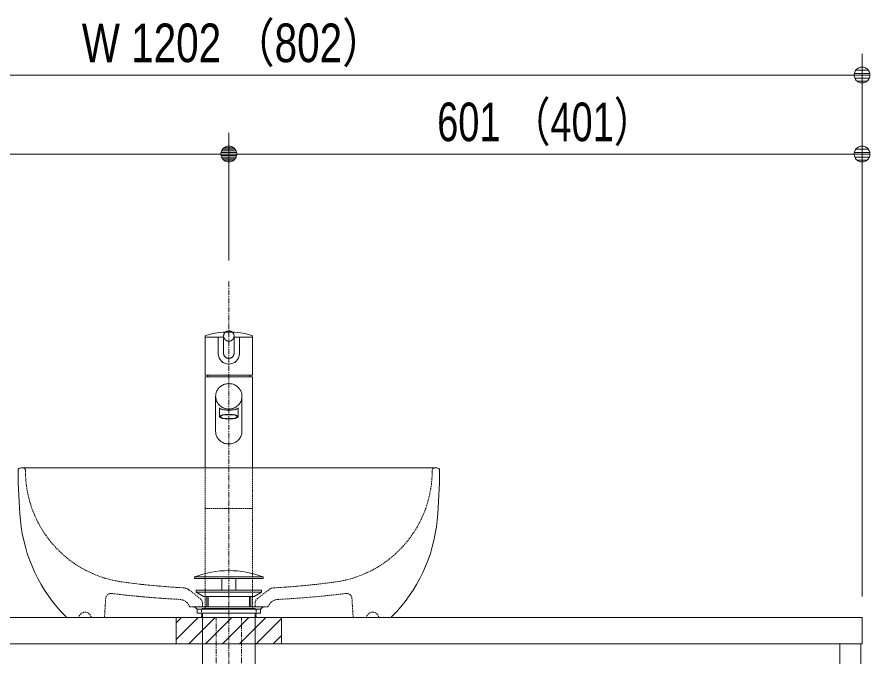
# Model space of a CAD drawing. Units: millimetres, scale not verified. Extents: x -6062 to 6062, y -3045 to 3045.
# Drawn here: x -4924 to -4114, y -1418 to -810 of the extents above; entities that cross this region are included whole.
import ezdxf
from ezdxf.enums import TextEntityAlignment as Align

# ---------------------------------------------------------------- set-up
doc = ezdxf.new("R2010")
doc.units = ezdxf.units.MM
doc.header["$LTSCALE"] = 20
doc.linetypes.add('CHAIN1', pattern=[8, 5, -1, 1, -1])
doc.linetypes.add('DASHED1', pattern=[1.8, 1.2, -0.6])
for name, color, linetype, lineweight in [('0-1_5ボウル・キャビネット', 7, 'DASHED1', 9), ('0-2_2寸法-1', 7, 'Continuous', 9), ('0-3_0', 7, 'Continuous', 9), ('0-5_4給排水', 7, 'Continuous', 9)]:
    doc.layers.add(name, color=color, linetype=linetype, lineweight=lineweight)
doc.styles.add('ＭＳ Ｐゴシック', font='')
doc.styles.get('ＭＳ Ｐゴシック').set_extended_font_data('MS PGothic')

# ---------------------------------------------------------------- blocks, each defined once
blk = doc.blocks.new('グループ-11')
at = {"layer": '0-1_5ボウル・キャビネット', "linetype": 'Continuous'}
blk.add_line((-54750, -24760), (-62650, -24760), dxfattribs=at)
blk.add_lwpolyline([(-61790.3, -27589.7), (-61780, -27600), (-55620, -27600), (-55609.7, -27589.7)], dxfattribs=at)
for centre, radius, start, end in [((-62650, -24810), 50, 90, 180), ((-54750, -24810), 50, 0, 90), ((-52700, -24810), 10000, 180, 185.39698), ((-64700, -24810), 10000, 354.60302, 0), ((-59669, -25468.4), 3000, 185.39698, 225), ((-57731, -25468.4), 3000, 315, 354.60302)]:
    blk.add_arc(centre, radius, start, end, dxfattribs=at)
blk = doc.blocks.new('グループ-12')
at = {"layer": '0-1_5ボウル・キャビネット'}
for p, q in [((-62636, -24760), (-62610, -24760)), ((-54764, -24760), (-54790, -24760)), ((-62560, -24810), (-62560, -24816.2)), ((-54840, -24810), (-54840, -24816.2)), ((-59450.1, -27079), (-59246.1, -27238.4)), ((-57949.9, -27079), (-58153.9, -27238.4))]:
    blk.add_line(p, q, dxfattribs=at)
for points in [[(-61037.8, -27238.2), (-61060, -27600), (-61311.7, -27600)], [(-59200, -27333), (-59200, -27400), (-59440, -27400), (-59464.3, -27358)], [(-58200, -27333), (-58200, -27400), (-57960, -27400), (-57935.7, -27358)], [(-56362.2, -27238.2), (-56340, -27600), (-56088.3, -27600)]]:
    blk.add_lwpolyline(points, dxfattribs=at)
for centre, radius, start, end in [((-62610, -24810), 50, 0, 90), ((-54790, -24810), 50, 90, 180), ((-60430, -24816.2), 2130, 180, 262.10655), ((-56970, -24816.2), 2130, 277.89345, 0), ((-58840, -13348.3), 13707.6, 262.10655, 266.97778), ((-59573.3, -27236.6), 200, 51.99455, 86.97778), ((-57826.7, -27236.6), 200, 93.02222, 128.00545), ((-58560, -13348.3), 13707.6, 273.02222, 277.89345), ((-60938, -27244.4), 100, 83.08192, 176.4834), ((-58607.4, -8036.4), 19248.8, 263.08192, 266.96396), ((-58792.6, -8036.4), 19248.8, 273.03604, 276.91808), ((-56462, -27244.4), 100, 3.5166, 96.91808), ((-59637.5, -27458), 200, 30, 86.96396), ((-59320, -27333), 120, 0, 51.99455), ((-58080, -27333), 120, 128.00545, 180), ((-57762.5, -27458), 200, 93.03604, 150), ((-61430, -27620), 120, 9.59407, 170.40593), ((-55970, -27620), 120, 9.59407, 170.40593)]:
    blk.add_arc(centre, radius, start, end, dxfattribs=at)
blk.add_blockref('グループ-11', (0, 0), dxfattribs=at)
blk = doc.blocks.new('_Dot')
at = {"layer": '0-3_0'}
for p, q in [((-10, 0), (-20, 0)), ((9.78, 2), (-9.78, 2)), ((7.99, 6), (-7.99, 6)), ((9.16, -3.98), (-9.16, -3.98)), ((6, -7.98), (-6, -7.98))]:
    blk.add_line(p, q, dxfattribs=at)
for points in [[(10, 0), (9.92, 1.25), (9.69, 2.49), (9.3, 3.68), (8.76, 4.82), (8.09, 5.88), (7.29, 6.85), (6.37, 7.71), (5.36, 8.44), (4.26, 9.05), (3.09, 9.51), (1.87, 9.82), (0.63, 9.98), (-0.63, 9.98), (-1.87, 9.82), (-3.09, 9.51), (-4.26, 9.05), (-5.36, 8.44), (-6.37, 7.71), (-7.29, 6.85), (-8.09, 5.88), (-8.76, 4.82), (-9.3, 3.68), (-9.69, 2.49), (-9.92, 1.25), (-10, 0), (0, 0)], [(-10, 0), (-9.92, -1.25), (-9.69, -2.49), (-9.3, -3.68), (-8.76, -4.82), (-8.09, -5.88), (-7.29, -6.85), (-6.37, -7.71), (-5.36, -8.44), (-4.26, -9.05), (-3.09, -9.51), (-1.87, -9.82), (-0.63, -9.98), (0.63, -9.98), (1.87, -9.82), (3.09, -9.51), (4.26, -9.05), (5.36, -8.44), (6.37, -7.71), (7.29, -6.85), (8.09, -5.88), (8.76, -4.82), (9.3, -3.68), (9.69, -2.49), (9.92, -1.25), (10, 0), (0, 0)]]:
    blk.add_lwpolyline(points, close=True, dxfattribs=at)
blk = doc.blocks.new('グループ-19')
at = {"layer": '0-5_4給排水', "linetype": 'CHAIN1'}
blk.add_line((-58700, -21220), (-58700, -42300), dxfattribs=at)
at = {"layer": '0-5_4給排水'}
for p, q in [((-59120, -27200), (-59120, -27400)), ((-59090, -27200), (-59090, -27400)), ((-58310, -27200), (-58310, -27400)), ((-58280, -27200), (-58280, -27400))]:
    blk.add_line(p, q, dxfattribs=at)
for points in [[(-59350, -26830), (-58050, -26830), (-58050, -26860), (-59350, -26860)], [(-58830, -26860), (-58570, -26860), (-58570, -27080), (-58830, -27080)], [(-59320, -27080), (-58080, -27080), (-58080, -27120), (-59320, -27120)], [(-59181.3, -27200), (-59320, -27120), (-58080, -27120), (-58220.2, -27200)], [(-59300, -27440), (-59350, -27400), (-58050, -27400), (-58100, -27440)], [(-59300, -27440), (-58100, -27440), (-58100, -27520), (-59300, -27520)], [(-59200, -27520), (-58200, -27520), (-58200, -28600), (-59200, -28600)]]:
    blk.add_lwpolyline(points, close=True, dxfattribs=at)
blk.add_arc((-58700, -28530.4), 1820.4, 69.08018, 110.91982, dxfattribs=at)
blk = doc.blocks.new('グループ-46')
at = {"layer": '0-5_4給排水'}
for p, q in [((-59150, -22280), (-58800, -22280)), ((-58900, -22590), (-58900, -22280)), ((-58600, -22280), (-58250, -22280)), ((-58500, -22280), (-58500, -22590)), ((-59100, -23000), (-59100, -23030)), ((-58300, -23000), (-58300, -23030))]:
    blk.add_line(p, q, dxfattribs=at)
at = {"layer": '0-5_4給排水', "linetype": 'DASHED1'}
for p, q in [((-59150, -25530), (-58250, -25530)), ((-59180, -27430), (-58220, -27430))]:
    blk.add_line(p, q, dxfattribs=at)
at = {"layer": '0-5_4給排水'}
for points in [[(-58800, -22304.1), (-58800, -22296.6), (-58800, -22289.1), (-58800, -22281.6), (-58800, -22274.1), (-58800, -22266.7), (-58800, -22259.2), (-58799.9, -22251.7), (-58799.2, -22244.4), (-58798, -22237.2), (-58796.3, -22230.2), (-58793.9, -22223.3), (-58791, -22216.6), (-58787.6, -22210), (-58783.6, -22203.6), (-58779.2, -22197.6), (-58774.4, -22192), (-58769.2, -22186.8), (-58763.6, -22182), (-58757.6, -22177.6), (-58751.2, -22173.6), (-58744.4, -22170), (-58737.5, -22167), (-58730.4, -22164.5), (-58723.2, -22162.6), (-58715.8, -22161.2), (-58708.3, -22160.3), (-58700.7, -22160), (-58693, -22160.2), (-58685.4, -22161), (-58678.1, -22162.3), (-58670.8, -22164.1), (-58663.7, -22166.5), (-58656.8, -22169.5), (-58650, -22172.9), (-58643.5, -22176.9), (-58637.4, -22181.2), (-58631.7, -22185.9), (-58626.4, -22191.1), (-58621.6, -22196.6)], [(-59150, -22264.7), (-59150, -23000), (-58250, -23000), (-58250, -22264.7)], [(-58799.7, -22264.3), (-58799.9, -22260.5), (-58800, -22256.6)], [(-58799.3, -22595.9), (-58799.9, -22588.6), (-58800, -22581.1), (-58800, -22573.6), (-58800, -22566.1), (-58800, -22558.6), (-58800, -22551.1), (-58800, -22543.6), (-58800, -22536.2), (-58800, -22528.7), (-58800, -22521.2), (-58800, -22513.7), (-58800, -22506.2), (-58800, -22498.7), (-58800, -22491.2), (-58800, -22483.8), (-58800, -22476.3), (-58800, -22468.8), (-58800, -22461.3), (-58800, -22453.8), (-58800, -22446.3), (-58800, -22438.8), (-58800, -22431.4), (-58800, -22423.9), (-58800, -22416.4), (-58800, -22408.9), (-58800, -22401.4), (-58800, -22393.9), (-58800, -22386.4), (-58800, -22378.9), (-58800, -22371.5), (-58800, -22364), (-58800, -22356.5), (-58800, -22349), (-58800, -22341.5), (-58800, -22334), (-58800, -22326.5), (-58800, -22319.1), (-58800, -22311.6), (-58800, -22304.1)], [(-58696, -22353.1), (-58700, -22353.2), (-58704, -22353.1), (-58708, -22352.9), (-58711.9, -22352.5), (-58715.8, -22352), (-58719.6, -22351.4), (-58723.4, -22350.6), (-58727.1, -22349.6), (-58730.9, -22348.5), (-58734.5, -22347.3), (-58738.2, -22345.9), (-58741.8, -22344.4), (-58745.3, -22342.7), (-58748.8, -22340.9), (-58752.3, -22338.9), (-58755.6, -22336.9), (-58758.9, -22334.7), (-58762, -22332.4), (-58765, -22330), (-58768, -22327.5), (-58770.8, -22324.9), (-58773.4, -22322.2), (-58776, -22319.4), (-58778.5, -22316.5), (-58780.9, -22313.5), (-58783.1, -22310.3), (-58785.2, -22307.1), (-58787.3, -22303.8), (-58789.1, -22300.4), (-58790.9, -22296.9), (-58792.5, -22293.5), (-58793.9, -22290), (-58795.2, -22286.4), (-58796.3, -22282.8), (-58797.3, -22279.2), (-58798.1, -22275.5), (-58798.8, -22271.8), (-58799.3, -22268.1), (-58799.7, -22264.3)], [(-58600, -22256.6), (-58600.1, -22260.5), (-58600.3, -22264.3), (-58600.7, -22268.1), (-58601.2, -22271.8), (-58601.9, -22275.5), (-58602.7, -22279.2), (-58603.7, -22282.8), (-58604.8, -22286.4), (-58606.1, -22290), (-58607.5, -22293.5), (-58609.1, -22296.9), (-58610.9, -22300.4), (-58612.7, -22303.8), (-58614.8, -22307.1), (-58616.9, -22310.3), (-58619.1, -22313.5), (-58621.5, -22316.5), (-58624, -22319.4), (-58626.6, -22322.2), (-58629.2, -22324.9), (-58632, -22327.5), (-58635, -22330), (-58638, -22332.4), (-58641.1, -22334.7), (-58644.4, -22336.9), (-58647.7, -22338.9), (-58651.2, -22340.9), (-58654.7, -22342.7), (-58658.2, -22344.4), (-58661.8, -22345.9), (-58665.5, -22347.3), (-58669.1, -22348.5), (-58672.9, -22349.6), (-58676.6, -22350.6), (-58680.4, -22351.4), (-58684.2, -22352), (-58688.1, -22352.5), (-58692, -22352.9), (-58696, -22353.1)], [(-58621.6, -22196.6), (-58617.1, -22202.5), (-58613.1, -22208.8), (-58609.5, -22215.4), (-58606.5, -22222.1), (-58604.1, -22229), (-58602.2, -22236), (-58600.9, -22243.1), (-58600.2, -22250.4), (-58600, -22257.9), (-58600, -22265.3), (-58600, -22272.8), (-58600, -22280.3), (-58600, -22287.8), (-58600, -22295.3), (-58600, -22302.8), (-58600, -22310.3), (-58600, -22317.8), (-58600, -22325.2), (-58600, -22332.7), (-58600, -22340.2), (-58600, -22347.7), (-58600, -22355.2), (-58600, -22362.7), (-58600, -22370.2), (-58600, -22377.6), (-58600, -22385.1), (-58600, -22392.6), (-58600, -22400.1), (-58600, -22407.6), (-58600, -22415.1), (-58600, -22422.6), (-58600, -22430), (-58600, -22437.5), (-58600, -22445), (-58600, -22452.5), (-58600, -22460), (-58600, -22467.5), (-58600, -22475), (-58600, -22482.5)], [(-58600, -22482.5), (-58600, -22489.9), (-58600, -22497.4), (-58600, -22504.9), (-58600, -22512.4), (-58600, -22519.9), (-58600, -22527.4), (-58600, -22534.9), (-58600, -22542.3), (-58600, -22549.8), (-58600, -22557.3), (-58600, -22564.8), (-58600, -22572.3), (-58600, -22579.8), (-58600, -22587.3)], [(-58600.1, -22587.3), (-58600.6, -22594.7), (-58601.8, -22601.9), (-58603.4, -22609), (-58605.7, -22616), (-58608.6, -22622.8), (-58612, -22629.5), (-58615.9, -22636), (-58620.3, -22642), (-58625.1, -22647.7), (-58630.3, -22653), (-58635.9, -22657.9), (-58642, -22662.4), (-58648.4, -22666.4), (-58655.2, -22670.1), (-58662.2, -22673.1), (-58669.3, -22675.7), (-58676.6, -22677.6), (-58684, -22679.1), (-58691.6, -22679.9), (-58699.3, -22680.3), (-58707.1, -22680), (-58714.7, -22679.3), (-58722.1, -22677.9), (-58729.4, -22676), (-58736.6, -22673.6), (-58743.6, -22670.6), (-58750.4, -22667.1), (-58756.9, -22663.1), (-58763, -22658.7), (-58768.8, -22653.9), (-58774, -22648.7), (-58778.9, -22643.1), (-58783.4, -22637.1), (-58787.4, -22630.6), (-58790.9, -22624), (-58793.8, -22617.2), (-58796.2, -22610.3), (-58798, -22603.2), (-58799.3, -22595.9)], [(-58250, -24760), (-58250, -23030), (-59150, -23030), (-59150, -24760)], [(-58950, -23437.2), (-58950, -23419.2), (-58950, -23401.2), (-58949.4, -23383.4), (-58947.4, -23365.9), (-58944.2, -23348.7), (-58939.6, -23331.9), (-58933.8, -23315.4), (-58926.7, -23299.2), (-58918.2, -23283.4), (-58908.6, -23268.1), (-58898.1, -23253.7), (-58886.6, -23240.3), (-58874.1, -23227.7), (-58860.7, -23216.1), (-58846.3, -23205.3), (-58831, -23195.5), (-58814.9, -23186.7), (-58798.3, -23179.1), (-58781.5, -23172.8), (-58764.2, -23167.7), (-58746.7, -23163.9), (-58728.7, -23161.3), (-58710.5, -23159.9), (-58691.9, -23159.9), (-58673.6, -23161), (-58655.6, -23163.4), (-58638, -23167.1), (-58620.7, -23172.1), (-58603.8, -23178.2), (-58587.2, -23185.7), (-58571, -23194.3), (-58555.6, -23204), (-58541.1, -23214.6), (-58527.6, -23226.2), (-58515, -23238.6), (-58503.4, -23251.9), (-58492.7, -23266.2), (-58482.9, -23281.4), (-58474.3, -23297.2)], [(-58474.3, -23297.2), (-58467.1, -23313.3), (-58461.1, -23329.7), (-58456.3, -23346.5), (-58452.9, -23363.6), (-58450.8, -23381.1), (-58450, -23398.9), (-58450, -23416.9), (-58450, -23434.9), (-58450, -23452.9), (-58450, -23470.9), (-58450, -23488.9), (-58450, -23506.9), (-58450, -23524.9), (-58450, -23542.9), (-58450, -23560.9), (-58450, -23578.9), (-58450, -23596.9), (-58450, -23614.9), (-58450, -23632.9), (-58450, -23650.9), (-58450, -23668.9), (-58450, -23686.9), (-58450, -23704.9), (-58450, -23723), (-58450, -23741), (-58450, -23759), (-58450, -23777), (-58450, -23795), (-58450, -23813), (-58450, -23831), (-58450, -23849), (-58450, -23867), (-58450, -23885), (-58450, -23903), (-58450, -23921), (-58450, -23939), (-58450, -23957), (-58450, -23975), (-58450, -23993)], [(-58949.2, -23420.4), (-58949.8, -23410.9), (-58950, -23401.2)], [(-58938.9, -24136.5), (-58943.7, -24119.7), (-58947.1, -24102.6), (-58949.2, -24085.1), (-58950, -24067.3), (-58950, -24049.3), (-58950, -24031.3), (-58950, -24013.3), (-58950, -23995.3), (-58950, -23977.3), (-58950, -23959.3), (-58950, -23941.3), (-58950, -23923.3), (-58950, -23905.3), (-58950, -23887.3), (-58950, -23869.3), (-58950, -23851.3), (-58950, -23833.3), (-58950, -23815.3), (-58950, -23797.3), (-58950, -23779.3), (-58950, -23761.3), (-58950, -23743.3), (-58950, -23725.3), (-58950, -23707.3), (-58950, -23689.3), (-58950, -23671.3), (-58950, -23653.3), (-58950, -23635.3), (-58950, -23617.3), (-58950, -23599.2), (-58950, -23581.2), (-58950, -23563.2), (-58950, -23545.2), (-58950, -23527.2), (-58950, -23509.2), (-58950, -23491.2), (-58950, -23473.2), (-58950, -23455.2), (-58950, -23437.2)], [(-58690, -23642.5), (-58700, -23642.7), (-58710, -23642.5), (-58719.9, -23642), (-58729.7, -23641.1), (-58739.4, -23639.8), (-58749, -23638.1), (-58758.5, -23636.1), (-58767.9, -23633.8), (-58777.2, -23631), (-58786.3, -23628), (-58795.4, -23624.5), (-58804.4, -23620.7), (-58813.3, -23616.5), (-58822.1, -23611.9), (-58830.7, -23607), (-58839.1, -23601.9), (-58847.2, -23596.5), (-58855.1, -23590.8), (-58862.6, -23584.8), (-58869.9, -23578.6), (-58876.9, -23572.1), (-58883.6, -23565.3), (-58890.1, -23558.3), (-58896.2, -23551), (-58902.1, -23543.4), (-58907.7, -23535.6), (-58913.1, -23527.5), (-58918.2, -23519.1), (-58922.9, -23510.7), (-58927.2, -23502.1), (-58931.2, -23493.4), (-58934.7, -23484.6), (-58937.9, -23475.7), (-58940.8, -23466.8), (-58943.2, -23457.7), (-58945.3, -23448.5), (-58947, -23439.3), (-58948.3, -23429.9), (-58949.2, -23420.4)], [(-58450, -23401.2), (-58450.2, -23410.9), (-58450.8, -23420.4), (-58451.7, -23429.9), (-58453, -23439.3), (-58454.7, -23448.5), (-58456.8, -23457.7), (-58459.2, -23466.8), (-58462.1, -23475.7), (-58465.3, -23484.6), (-58468.8, -23493.4), (-58472.8, -23502.1), (-58477.1, -23510.7), (-58481.8, -23519.1), (-58486.9, -23527.5), (-58492.3, -23535.6), (-58497.9, -23543.4), (-58503.8, -23551), (-58509.9, -23558.3), (-58516.4, -23565.3), (-58523.1, -23572.1), (-58530.1, -23578.6), (-58537.4, -23584.8), (-58544.9, -23590.8), (-58552.8, -23596.5), (-58560.9, -23601.9), (-58569.3, -23607), (-58577.9, -23611.9), (-58586.7, -23616.5), (-58595.6, -23620.7), (-58604.6, -23624.5), (-58613.7, -23628), (-58622.8, -23631), (-58632.1, -23633.8), (-58641.5, -23636.1), (-58651, -23638.1), (-58660.6, -23639.8), (-58670.3, -23641.1), (-58680.1, -23642), (-58690, -23642.5)], [(-58880, -23627.8), (-58880, -23623.7), (-58880, -23619.6), (-58879.9, -23618.1), (-58878.9, -23622.1), (-58876.5, -23626), (-58872.9, -23629.9), (-58867.9, -23633.6), (-58861.7, -23637.3), (-58854.2, -23640.8), (-58845.6, -23644.2), (-58836.1, -23647.3), (-58825.6, -23650.2), (-58814.2, -23652.8), (-58801.9, -23655.2), (-58788.6, -23657.4), (-58774.7, -23659.2), (-58760.4, -23660.7), (-58745.8, -23661.9), (-58730.9, -23662.7), (-58715.6, -23663.2), (-58700, -23663.4), (-58684.4, -23663.2), (-58669.1, -23662.7), (-58654.2, -23661.9), (-58639.6, -23660.7), (-58625.3, -23659.2), (-58611.4, -23657.4), (-58598.1, -23655.2), (-58585.8, -23652.8), (-58574.4, -23650.2), (-58563.9, -23647.3), (-58554.4, -23644.2), (-58545.8, -23640.8), (-58538.3, -23637.3), (-58532.1, -23633.6), (-58527.1, -23629.9), (-58523.5, -23626), (-58521.1, -23622.1), (-58520.1, -23618.1)], [(-58880, -23787.3), (-58880, -23783.2), (-58880, -23779.1), (-58880, -23775), (-58880, -23770.9), (-58880, -23766.8), (-58880, -23762.7), (-58880, -23758.6), (-58880, -23754.5), (-58880, -23750.5), (-58880, -23746.4), (-58880, -23742.3), (-58880, -23738.2), (-58880, -23734.1), (-58880, -23730), (-58880, -23725.9), (-58880, -23721.8), (-58880, -23717.7), (-58880, -23713.7), (-58880, -23709.6), (-58880, -23705.5), (-58880, -23701.4), (-58880, -23697.3), (-58880, -23693.2), (-58880, -23689.1), (-58880, -23685), (-58880, -23680.9), (-58880, -23676.9), (-58880, -23672.8), (-58880, -23668.7), (-58880, -23664.6), (-58880, -23660.5), (-58880, -23656.4), (-58880, -23652.3), (-58880, -23648.2), (-58880, -23644.1), (-58880, -23640.1), (-58880, -23636), (-58880, -23631.9), (-58880, -23627.8)], [(-58520.1, -23618.1), (-58520, -23619.6), (-58520, -23623.7), (-58520, -23627.8), (-58520, -23631.9), (-58520, -23636), (-58520, -23640.1), (-58520, -23644.1), (-58520, -23648.2), (-58520, -23652.3), (-58520, -23656.4), (-58520, -23660.5), (-58520, -23664.6), (-58520, -23668.7), (-58520, -23672.8), (-58520, -23676.9), (-58520, -23680.9), (-58520, -23685), (-58520, -23689.1), (-58520, -23693.2), (-58520, -23697.3), (-58520, -23701.4), (-58520, -23705.5), (-58520, -23709.6), (-58520, -23713.7), (-58520, -23717.7), (-58520, -23721.8), (-58520, -23725.9), (-58520, -23730), (-58520, -23734.1), (-58520, -23738.2), (-58520, -23742.3), (-58520, -23746.4), (-58520, -23750.5), (-58520, -23754.5), (-58520, -23758.6), (-58520, -23762.7), (-58520, -23766.8), (-58520, -23770.9), (-58520, -23775)], [(-58520, -23775), (-58520, -23779.1), (-58520, -23783.2), (-58520, -23787.3), (-58520, -23787.3)], [(-58450, -24065), (-58450.6, -24082.8), (-58452.6, -24100.3), (-58455.8, -24117.5), (-58460.4, -24134.3), (-58466.2, -24150.8), (-58473.3, -24167), (-58481.8, -24182.8), (-58491.4, -24198.1), (-58501.9, -24212.5), (-58513.4, -24226), (-58525.9, -24238.5), (-58539.3, -24250.2), (-58553.7, -24260.9), (-58569, -24270.7), (-58585.1, -24279.5), (-58601.7, -24287.1), (-58618.5, -24293.5), (-58635.8, -24298.5), (-58653.3, -24302.4), (-58671.3, -24305), (-58689.5, -24306.3), (-58708.1, -24306.4), (-58726.4, -24305.2), (-58744.4, -24302.8), (-58762, -24299.1), (-58779.3, -24294.2), (-58796.2, -24288), (-58812.8, -24280.6), (-58829, -24271.9), (-58844.4, -24262.2), (-58858.9, -24251.6), (-58872.4, -24240.1), (-58885, -24227.6), (-58896.6, -24214.3), (-58907.3, -24200), (-58917.1, -24184.8), (-58925.7, -24169.1), (-58932.9, -24152.9), (-58938.9, -24136.5)], [(-58450, -23993), (-58450, -24011), (-58450, -24029), (-58450, -24047), (-58450, -24065), (-58450, -24065)]]:
    blk.add_lwpolyline(points, dxfattribs=at)
at = {"layer": '0-5_4給排水', "linetype": 'DASHED1'}
for points in [[(-58250, -24760), (-58250, -27430), (-59150, -27430), (-59150, -24760)], [(-58180, -27470), (-58180, -27600), (-59220, -27600), (-59220, -27470)]]:
    blk.add_lwpolyline(points, dxfattribs=at)
at = {"layer": '0-5_4給排水', "linetype": 'CHAIN1'}
for points in [[(-58940, -28621.9), (-58940, -28457.4), (-58940, -27600)], [(-58460, -28621.9), (-58460, -28457.4), (-58460, -27600)]]:
    blk.add_lwpolyline(points, dxfattribs=at)
at = {"layer": '0-5_4給排水'}
for centre, radius, start, end in [((-58700, -23661.4), 1481.4, 72.88847, 107.11153), ((-59130, -22264.7), 20, 107.11153, 180), ((-58270, -22264.7), 20, 0, 72.88847), ((-58700, -22590), 200, 180, 0)]:
    blk.add_arc(centre, radius, start, end, dxfattribs=at)
at = {"layer": '0-5_4給排水', "linetype": 'DASHED1'}
for centre, start, end in [((-59180, -27470), 90, 180), ((-58220, -27470), 0, 90)]:
    blk.add_arc(centre, 40, start, end, dxfattribs=at)
at = {"layer": '0-5_4給排水'}
for major_axis, ratio in [((180, 0), 0.258819), ((160, 0), 0.228671)]:
    blk.add_ellipse((-58700, -23787.3), major_axis=major_axis, ratio=ratio, dxfattribs=at)
blk = doc.blocks.new('グループ-49')
at = {"layer": '0-1_5ボウル・キャビネット', "linetype": 'Continuous'}
blk.add_lwpolyline([(-70720, -27600), (-46680, -27600), (-46680, -28100), (-70720, -28100)], close=True, dxfattribs=at)
blk.add_lwpolyline([(-47100, -28600), (-47100, -28100), (-46700, -28100), (-46700, -41360), (-46740, -41400), (-47060, -41400), (-47100, -41360), (-47100, -40600)], dxfattribs=at)
blk = doc.blocks.new('グループ-51')
at = {"layer": '0-1_5ボウル・キャビネット'}
blk.add_blockref('グループ-49', (0, 0), dxfattribs=at)

msp = doc.modelspace()

# ---------------------------------------------------------------- linework, layer by layer
at = {"layer": '0-1_5ボウル・キャビネット', "linetype": 'Continuous'}
for p, q in [((-4772.5, -1385), (-4767.5, -1380)), ((-4772.5, -1401), (-4751.5, -1380)), ((-4760.5, -1405), (-4735.5, -1380)), ((-4744.5, -1405), (-4719.5, -1380)), ((-4728.5, -1405), (-4703.5, -1380)), ((-4712.5, -1405), (-4687.5, -1380)), ((-4696.5, -1405), (-4672.5, -1381)), ((-4680.5, -1405), (-4672.5, -1397))]:
    msp.add_line(p, q, dxfattribs=at)
msp.add_lwpolyline([(-4772.5, -1405), (-4772.5, -1380), (-4672.5, -1380), (-4672.5, -1405)], close=True, dxfattribs=at)
at = {"layer": '0-1_5ボウル・キャビネット'}
msp.add_lwpolyline([(-4772.5, -1405), (-4772.5, -1380), (-4672.5, -1380), (-4672.5, -1405)], dxfattribs=at)
at = {"layer": '0-2_2寸法-1'}
for p, q in [((-4121.5, -920), (-4121.5, -845)), ((-4136.51, -865), (-5308.49, -865)), ((-4722.5, -1041), (-4722.5, -920)), ((-4722.5, -1041), (-4722.5, -920)), ((-4121.5, -1360), (-4121.5, -920)), ((-5308.49, -940), (-4737.51, -940)), ((-4136.51, -940), (-4707.49, -940))]:
    msp.add_line(p, q, dxfattribs=at)

# ---------------------------------------------------------------- block references
at = {"layer": '0-1_5ボウル・キャビネット', "xscale": 0.05, "yscale": 0.05}
for name in ['グループ-12', 'グループ-51']:
    msp.add_blockref(name, (-1787.5, 0), dxfattribs=at)
at = {"layer": '0-2_2寸法-1', "xscale": 0.7503418, "yscale": 0.7503418}
for p in [(-4121.5, -865), (-4722.5, -940), (-4121.5, -940)]:
    msp.add_blockref('_Dot', p, dxfattribs=at)
at = {"layer": '0-2_2寸法-1', "xscale": 0.7503418, "yscale": 0.7503418, "rotation": 180}
msp.add_blockref('_Dot', (-4722.5, -940), dxfattribs=at)
at = {"layer": '0-5_4給排水', "xscale": 0.05, "yscale": 0.05}
for name in ['グループ-19', 'グループ-46']:
    msp.add_blockref(name, (-1787.5, 0), dxfattribs=at)

# ---------------------------------------------------------------- texts
at = {"layer": '0-2_2寸法-1', "style": 'ＭＳ Ｐゴシック'}
for s, height, width, p in [('W 1202 （802）', 36.69, 0.8, (-4862.07, -863.81)), ('601 （401）', 36.66, 0.75, (-4524.7, -938.81))]:
    msp.add_text(s, height=height, dxfattribs=dict(at, width=width)).set_placement(p, align=Align.BOTTOM_LEFT)

doc.saveas('drawing.dxf')
